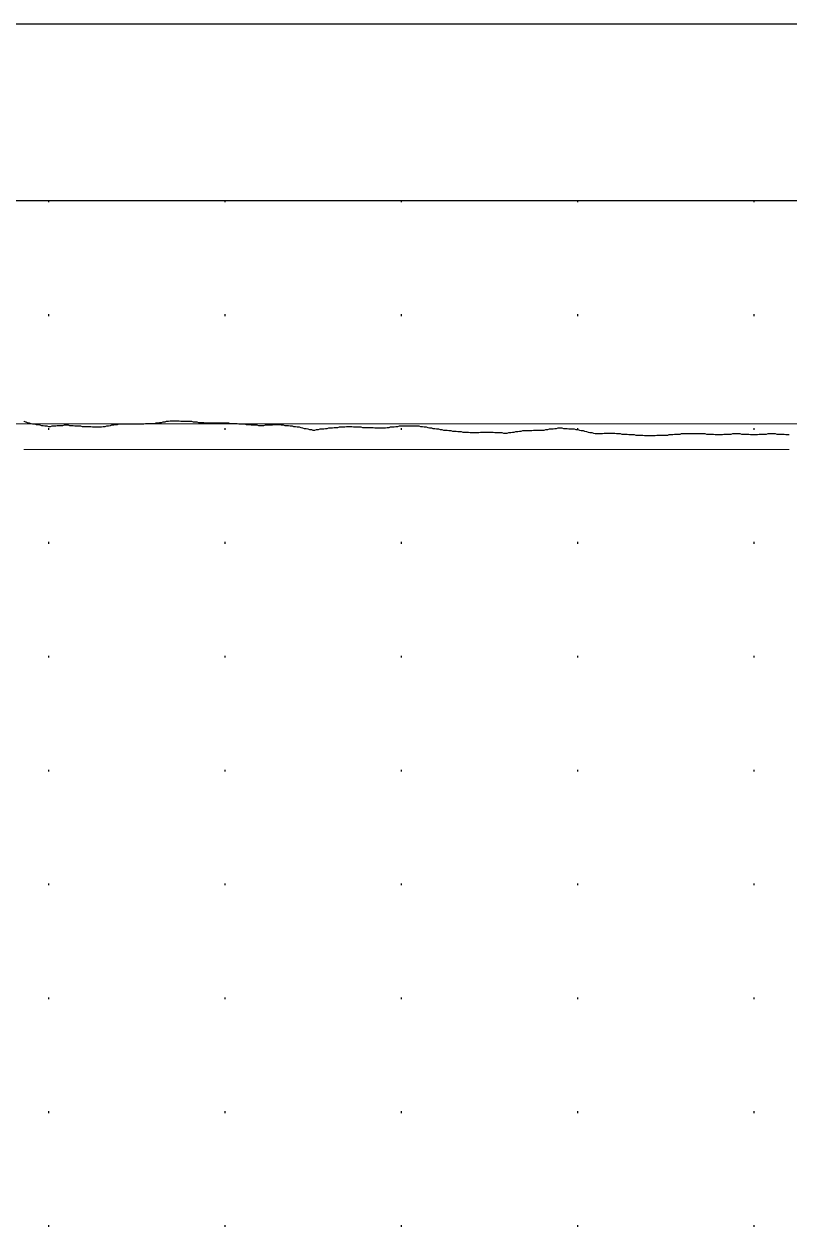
# Model space of a CAD drawing. Header units: millimetres. Extents: x -226 to 1784, y 10 to 1137.
# Drawn here: x 208.6 to 252, y 169.7 to 237.5 of the extents above; entities that cross this region are included whole.
import ezdxf

# ---------------------------------------------------------------- set-up
doc = ezdxf.new("R2010")
doc.units = ezdxf.units.MM
doc.linetypes.add('DOT', pattern=[6.35, 0, -6.35])
doc.layers.add('График_U', color=5, linetype='Continuous')
doc.layers.add('Макет', color=7, linetype='Continuous')
doc.layers.add('График_U_085', color=253, linetype='Continuous', lineweight=0)
doc.layers.add('Текст', color=7, linetype='Continuous', lineweight=0)

msp = doc.modelspace()

# ---------------------------------------------------------------- linework, layer by layer
at = {"layer": 'График_U'}
msp.add_lwpolyline([(208.603, 214.995), (208.61, 214.995), (208.703, 214.966), (208.71, 214.966), (208.803, 214.937), (208.81, 214.937), (208.903, 214.908), (208.91, 214.908), (209, 214.879), (209.003, 214.879), (209.01, 214.879), (209.103, 214.85), (209.11, 214.85), (209.203, 214.85), (209.21, 214.85), (209.303, 214.821), (209.31, 214.821), (209.403, 214.821), (209.41, 214.821), (209.503, 214.792), (209.51, 214.792), (209.603, 214.763), (209.61, 214.763), (209.703, 214.763), (209.71, 214.763), (209.803, 214.734), (209.81, 214.734), (209.903, 214.734), (209.91, 214.734), (210, 214.705), (210.003, 214.705), (210.01, 214.705), (210.103, 214.705), (210.11, 214.705), (210.203, 214.734), (210.21, 214.734), (210.303, 214.734), (210.31, 214.734), (210.403, 214.734), (210.41, 214.734), (210.503, 214.763), (210.51, 214.763), (210.603, 214.763), (210.61, 214.763), (210.703, 214.763), (210.71, 214.763), (210.803, 214.763), (210.81, 214.763), (210.903, 214.792), (210.91, 214.792), (211, 214.792), (211.003, 214.792), (211.01, 214.792), (211.103, 214.792), (211.11, 214.792), (211.203, 214.763), (211.21, 214.763), (211.303, 214.763), (211.31, 214.763), (211.403, 214.763), (211.41, 214.763), (211.503, 214.734), (211.51, 214.734), (211.603, 214.734), (211.61, 214.734), (211.703, 214.734), (211.71, 214.734), (211.803, 214.734), (211.81, 214.734), (211.903, 214.705), (211.91, 214.705), (212, 214.705), (212.003, 214.705), (212.01, 214.705), (212.103, 214.705), (212.11, 214.705), (212.203, 214.705), (212.21, 214.705), (212.303, 214.705), (212.31, 214.705), (212.403, 214.705), (212.41, 214.705), (212.503, 214.676), (212.51, 214.676), (212.603, 214.676), (212.61, 214.676), (212.703, 214.676), (212.71, 214.676), (212.803, 214.676), (212.81, 214.676), (212.903, 214.676), (212.91, 214.676), (213, 214.676), (213.003, 214.676), (213.01, 214.676), (213.103, 214.705), (213.11, 214.705), (213.203, 214.705), (213.21, 214.705), (213.303, 214.734), (213.31, 214.734), (213.403, 214.734), (213.41, 214.734), (213.503, 214.763), (213.51, 214.763), (213.603, 214.792), (213.61, 214.792), (213.703, 214.792), (213.71, 214.792), (213.803, 214.821), (213.81, 214.821), (213.903, 214.821), (213.91, 214.821), (214, 214.85), (214.003, 214.85), (214.01, 214.85), (214.103, 214.85), (214.11, 214.85), (214.203, 214.85), (214.21, 214.85), (214.303, 214.85), (214.31, 214.85), (214.403, 214.85), (214.41, 214.85), (214.503, 214.85), (214.51, 214.85), (214.603, 214.85), (214.61, 214.85), (214.703, 214.85), (214.71, 214.85), (214.803, 214.85), (214.81, 214.85), (214.903, 214.85), (214.91, 214.85), (215, 214.85), (215.003, 214.85), (215.01, 214.85), (215.103, 214.85), (215.11, 214.85), (215.203, 214.85), (215.21, 214.85), (215.303, 214.85), (215.31, 214.85), (215.403, 214.85), (215.41, 214.85), (215.503, 214.879), (215.51, 214.879), (215.603, 214.879), (215.61, 214.879), (215.703, 214.879), (215.71, 214.879), (215.803, 214.879), (215.81, 214.879), (215.903, 214.879), (215.91, 214.879), (216, 214.879), (216.003, 214.879), (216.01, 214.879), (216.103, 214.908), (216.11, 214.908), (216.203, 214.908), (216.21, 214.908), (216.303, 214.937), (216.31, 214.937), (216.403, 214.937), (216.41, 214.937), (216.503, 214.966), (216.51, 214.966), (216.603, 214.966), (216.61, 214.966), (216.703, 214.995), (216.71, 214.995), (216.803, 214.995), (216.81, 214.995), (216.903, 215.024), (216.91, 215.024), (217, 215.024), (217.003, 215.024), (217.01, 215.024), (217.103, 215.024), (217.11, 215.024), (217.203, 215.024), (217.21, 215.024), (217.303, 215.024), (217.31, 215.024), (217.403, 215.024), (217.41, 215.024), (217.503, 214.995), (217.51, 214.995), (217.603, 214.995), (217.61, 214.995), (217.703, 214.995), (217.71, 214.995), (217.803, 214.995), (217.81, 214.995), (217.903, 214.995), (217.91, 214.995), (218, 214.995), (218.003, 214.995), (218.01, 214.995), (218.103, 214.995), (218.11, 214.995), (218.203, 214.966), (218.21, 214.966), (218.303, 214.966), (218.31, 214.966), (218.403, 214.966), (218.41, 214.966), (218.503, 214.937), (218.51, 214.937), (218.603, 214.937), (218.61, 214.937), (218.703, 214.937), (218.71, 214.937), (218.803, 214.937), (218.81, 214.937), (218.903, 214.908), (218.91, 214.908), (219, 214.908), (219.003, 214.908), (219.01, 214.908), (219.103, 214.908), (219.11, 214.908), (219.203, 214.908), (219.21, 214.908), (219.303, 214.908), (219.31, 214.908), (219.403, 214.908), (219.41, 214.908), (219.503, 214.908), (219.51, 214.908), (219.603, 214.908), (219.61, 214.908), (219.703, 214.908), (219.71, 214.908), (219.803, 214.908), (219.81, 214.908), (219.903, 214.908), (219.91, 214.908), (220, 214.908), (220.003, 214.908), (220.01, 214.908), (220.103, 214.908), (220.11, 214.908), (220.203, 214.908), (220.21, 214.908), (220.303, 214.879), (220.31, 214.879), (220.403, 214.879), (220.41, 214.879), (220.503, 214.879), (220.51, 214.879), (220.603, 214.879), (220.61, 214.879), (220.703, 214.879), (220.71, 214.879), (220.803, 214.85), (220.81, 214.85), (220.903, 214.85), (220.91, 214.85), (221, 214.85), (221.003, 214.85), (221.01, 214.85), (221.103, 214.85), (221.11, 214.85), (221.203, 214.821), (221.21, 214.821), (221.303, 214.821), (221.31, 214.821), (221.403, 214.821), (221.41, 214.821), (221.503, 214.792), (221.51, 214.792), (221.603, 214.792), (221.61, 214.792), (221.703, 214.792), (221.71, 214.792), (221.803, 214.792), (221.81, 214.792), (221.903, 214.763), (221.91, 214.763), (222, 214.763), (222.003, 214.763), (222.01, 214.763), (222.103, 214.763), (222.11, 214.763), (222.203, 214.763), (222.21, 214.763), (222.303, 214.792), (222.31, 214.792), (222.403, 214.792), (222.41, 214.792), (222.503, 214.792), (222.51, 214.792), (222.603, 214.792), (222.61, 214.792), (222.703, 214.792), (222.71, 214.792), (222.803, 214.821), (222.81, 214.821), (222.903, 214.821), (222.91, 214.821), (223, 214.821), (223.003, 214.821), (223.01, 214.821), (223.103, 214.821), (223.11, 214.821), (223.203, 214.792), (223.21, 214.792), (223.303, 214.792), (223.31, 214.792), (223.403, 214.763), (223.41, 214.763), (223.503, 214.763), (223.51, 214.763), (223.603, 214.763), (223.61, 214.763), (223.703, 214.734), (223.71, 214.734), (223.803, 214.734), (223.81, 214.734), (223.903, 214.705), (223.91, 214.705), (224, 214.705), (224.003, 214.705), (224.01, 214.705), (224.103, 214.676), (224.11, 214.676), (224.203, 214.676), (224.21, 214.676), (224.303, 214.647), (224.31, 214.647), (224.403, 214.618), (224.41, 214.618), (224.503, 214.589), (224.51, 214.589), (224.603, 214.589), (224.61, 214.589), (224.703, 214.56), (224.71, 214.56), (224.803, 214.531), (224.81, 214.531), (224.903, 214.531), (224.91, 214.531), (225, 214.502), (225.003, 214.502), (225.01, 214.502), (225.103, 214.502), (225.11, 214.502), (225.203, 214.531), (225.21, 214.531), (225.303, 214.531), (225.31, 214.531), (225.403, 214.56), (225.41, 214.56), (225.503, 214.56), (225.51, 214.56), (225.603, 214.56), (225.61, 214.56), (225.703, 214.589), (225.71, 214.589), (225.803, 214.589), (225.81, 214.589), (225.903, 214.618), (225.91, 214.618), (226, 214.618), (226.003, 214.618), (226.01, 214.618), (226.103, 214.618), (226.11, 214.618), (226.203, 214.647), (226.21, 214.647), (226.303, 214.647), (226.31, 214.647), (226.403, 214.647), (226.41, 214.647), (226.503, 214.676), (226.51, 214.676), (226.603, 214.676), (226.61, 214.676), (226.703, 214.676), (226.71, 214.676), (226.803, 214.676), (226.81, 214.676), (226.903, 214.705), (226.91, 214.705), (227, 214.705), (227.003, 214.705), (227.01, 214.705), (227.103, 214.705), (227.11, 214.705), (227.203, 214.705), (227.21, 214.705), (227.303, 214.676), (227.31, 214.676), (227.403, 214.676), (227.41, 214.676), (227.503, 214.676), (227.51, 214.676), (227.603, 214.676), (227.61, 214.676), (227.703, 214.676), (227.71, 214.676), (227.803, 214.647), (227.81, 214.647), (227.903, 214.647), (227.91, 214.647), (228, 214.647), (228.003, 214.647), (228.01, 214.647), (228.103, 214.647), (228.11, 214.647), (228.203, 214.647), (228.21, 214.647), (228.303, 214.647), (228.31, 214.647), (228.403, 214.647), (228.41, 214.647), (228.503, 214.618), (228.51, 214.618), (228.603, 214.618), (228.61, 214.618), (228.703, 214.618), (228.71, 214.618), (228.803, 214.618), (228.81, 214.618), (228.903, 214.618), (228.91, 214.618), (229, 214.618), (229.003, 214.618), (229.01, 214.618), (229.103, 214.618), (229.11, 214.618), (229.203, 214.647), (229.21, 214.647), (229.303, 214.647), (229.31, 214.647), (229.403, 214.676), (229.41, 214.676), (229.503, 214.676), (229.51, 214.676), (229.603, 214.676), (229.61, 214.676), (229.703, 214.705), (229.71, 214.705), (229.803, 214.705), (229.81, 214.705), (229.903, 214.734), (229.91, 214.734), (230, 214.734), (230.003, 214.734), (230.01, 214.734), (230.103, 214.734), (230.11, 214.734), (230.203, 214.734), (230.21, 214.734), (230.303, 214.734), (230.31, 214.734), (230.403, 214.734), (230.41, 214.734), (230.503, 214.734), (230.51, 214.734), (230.603, 214.734), (230.61, 214.734), (230.703, 214.734), (230.71, 214.734), (230.803, 214.734), (230.81, 214.734), (230.903, 214.734), (230.91, 214.734), (231, 214.734), (231.003, 214.734), (231.01, 214.734), (231.103, 214.705), (231.11, 214.705), (231.203, 214.705), (231.21, 214.705), (231.303, 214.676), (231.31, 214.676), (231.403, 214.676), (231.41, 214.676), (231.503, 214.647), (231.51, 214.647), (231.603, 214.618), (231.61, 214.618), (231.703, 214.618), (231.71, 214.618), (231.803, 214.589), (231.81, 214.589), (231.903, 214.589), (231.91, 214.589), (232, 214.56), (232.003, 214.56), (232.01, 214.56), (232.103, 214.56), (232.11, 214.56), (232.203, 214.531), (232.21, 214.531), (232.303, 214.531), (232.31, 214.531), (232.403, 214.502), (232.41, 214.502), (232.503, 214.502), (232.51, 214.502), (232.603, 214.502), (232.61, 214.502), (232.703, 214.473), (232.71, 214.473), (232.803, 214.473), (232.81, 214.473), (232.903, 214.444), (232.91, 214.444), (233, 214.444), (233.003, 214.444), (233.01, 214.444), (233.103, 214.444), (233.11, 214.444), (233.203, 214.415), (233.21, 214.415), (233.303, 214.415), (233.31, 214.415), (233.403, 214.415), (233.41, 214.415), (233.503, 214.386), (233.51, 214.386), (233.603, 214.386), (233.61, 214.386), (233.703, 214.386), (233.71, 214.386), (233.803, 214.386), (233.81, 214.386), (233.903, 214.357), (233.91, 214.357), (234, 214.357), (234.003, 214.357), (234.01, 214.357), (234.103, 214.357), (234.11, 214.357), (234.203, 214.357), (234.21, 214.357), (234.303, 214.357), (234.31, 214.357), (234.403, 214.357), (234.41, 214.357), (234.503, 214.386), (234.51, 214.386), (234.603, 214.386), (234.61, 214.386), (234.703, 214.386), (234.71, 214.386), (234.803, 214.386), (234.81, 214.386), (234.903, 214.386), (234.91, 214.386), (235, 214.386), (235.003, 214.386), (235.01, 214.386), (235.103, 214.386), (235.11, 214.386), (235.203, 214.386), (235.21, 214.386), (235.303, 214.357), (235.31, 214.357), (235.403, 214.357), (235.41, 214.357), (235.503, 214.357), (235.51, 214.357), (235.603, 214.357), (235.61, 214.357), (235.703, 214.357), (235.71, 214.357), (235.803, 214.328), (235.81, 214.328), (235.903, 214.328), (235.91, 214.328), (236, 214.328), (236.003, 214.328), (236.01, 214.328), (236.103, 214.357), (236.11, 214.357), (236.203, 214.357), (236.21, 214.357), (236.303, 214.386), (236.31, 214.386), (236.403, 214.386), (236.41, 214.386), (236.503, 214.415), (236.51, 214.415), (236.603, 214.415), (236.61, 214.415), (236.703, 214.444), (236.71, 214.444), (236.803, 214.444), (236.81, 214.444), (236.903, 214.473), (236.91, 214.473), (237, 214.473), (237.003, 214.473), (237.01, 214.473), (237.103, 214.473), (237.11, 214.473), (237.203, 214.473), (237.21, 214.473), (237.303, 214.473), (237.31, 214.473), (237.403, 214.473), (237.41, 214.473), (237.503, 214.502), (237.51, 214.502), (237.603, 214.502), (237.61, 214.502), (237.703, 214.502), (237.71, 214.502), (237.803, 214.502), (237.81, 214.502), (237.903, 214.502), (237.91, 214.502), (238, 214.502), (238.003, 214.502), (238.01, 214.502), (238.103, 214.502), (238.11, 214.502), (238.203, 214.531), (238.21, 214.531), (238.303, 214.531), (238.31, 214.531), (238.403, 214.56), (238.41, 214.56), (238.503, 214.56), (238.51, 214.56), (238.603, 214.56), (238.61, 214.56), (238.703, 214.589), (238.71, 214.589), (238.803, 214.589), (238.81, 214.589), (238.903, 214.618), (238.91, 214.618), (239, 214.618), (239.003, 214.618), (239.01, 214.618), (239.103, 214.618), (239.11, 214.618), (239.203, 214.589), (239.21, 214.589), (239.303, 214.589), (239.31, 214.589), (239.403, 214.589), (239.41, 214.589), (239.503, 214.56), (239.51, 214.56), (239.603, 214.56), (239.61, 214.56), (239.703, 214.56), (239.71, 214.56), (239.803, 214.56), (239.81, 214.56), (239.903, 214.531), (239.91, 214.531), (240, 214.531), (240.003, 214.531), (240.01, 214.531), (240.103, 214.502), (240.11, 214.502), (240.203, 214.473), (240.21, 214.473), (240.303, 214.473), (240.31, 214.473), (240.403, 214.444), (240.41, 214.444), (240.503, 214.415), (240.51, 214.415), (240.603, 214.386), (240.61, 214.386), (240.703, 214.357), (240.71, 214.357), (240.803, 214.357), (240.81, 214.357), (240.903, 214.328), (240.91, 214.328), (241, 214.299), (241.003, 214.299), (241.01, 214.299), (241.103, 214.299), (241.11, 214.299), (241.203, 214.299), (241.21, 214.299), (241.303, 214.299), (241.31, 214.299), (241.403, 214.299), (241.41, 214.299), (241.503, 214.328), (241.51, 214.328), (241.603, 214.328), (241.61, 214.328), (241.703, 214.328), (241.71, 214.328), (241.803, 214.328), (241.81, 214.328), (241.903, 214.328), (241.91, 214.328), (242, 214.328), (242.003, 214.328), (242.01, 214.328), (242.103, 214.328), (242.11, 214.328), (242.203, 214.299), (242.21, 214.299), (242.303, 214.299), (242.31, 214.299), (242.403, 214.299), (242.41, 214.299), (242.503, 214.27), (242.51, 214.27), (242.603, 214.27), (242.61, 214.27), (242.703, 214.27), (242.71, 214.27), (242.803, 214.27), (242.81, 214.27), (242.903, 214.241), (242.91, 214.241), (243, 214.241), (243.003, 214.241), (243.01, 214.241), (243.103, 214.241), (243.11, 214.241), (243.203, 214.241), (243.21, 214.241), (243.303, 214.212), (243.31, 214.212), (243.403, 214.212), (243.41, 214.212), (243.503, 214.212), (243.51, 214.212), (243.603, 214.212), (243.61, 214.212), (243.703, 214.212), (243.71, 214.212), (243.803, 214.183), (243.81, 214.183), (243.903, 214.183), (243.91, 214.183), (244, 214.183), (244.003, 214.183), (244.01, 214.183), (244.103, 214.183), (244.11, 214.183), (244.203, 214.183), (244.21, 214.183), (244.303, 214.183), (244.31, 214.183), (244.403, 214.183), (244.41, 214.183), (244.503, 214.212), (244.51, 214.212), (244.603, 214.212), (244.61, 214.212), (244.703, 214.212), (244.71, 214.212), (244.803, 214.212), (244.81, 214.212), (244.903, 214.212), (244.91, 214.212), (245, 214.212), (245.003, 214.212), (245.01, 214.212), (245.103, 214.212), (245.11, 214.212), (245.203, 214.241), (245.21, 214.241), (245.303, 214.241), (245.31, 214.241), (245.403, 214.241), (245.41, 214.241), (245.503, 214.27), (245.51, 214.27), (245.603, 214.27), (245.61, 214.27), (245.703, 214.27), (245.71, 214.27), (245.803, 214.27), (245.81, 214.27), (245.903, 214.299), (245.91, 214.299), (246, 214.299), (246.003, 214.299), (246.01, 214.299), (246.103, 214.299), (246.11, 214.299), (246.203, 214.299), (246.21, 214.299), (246.303, 214.299), (246.31, 214.299), (246.403, 214.299), (246.41, 214.299), (246.503, 214.299), (246.51, 214.299), (246.603, 214.299), (246.61, 214.299), (246.703, 214.299), (246.71, 214.299), (246.803, 214.299), (246.81, 214.299), (246.903, 214.299), (246.91, 214.299), (247, 214.299), (247.003, 214.299), (247.01, 214.299), (247.103, 214.299), (247.11, 214.299), (247.203, 214.299), (247.21, 214.299), (247.303, 214.27), (247.31, 214.27), (247.403, 214.27), (247.41, 214.27), (247.503, 214.27), (247.51, 214.27), (247.603, 214.27), (247.61, 214.27), (247.703, 214.27), (247.71, 214.27), (247.803, 214.241), (247.81, 214.241), (247.903, 214.241), (247.91, 214.241), (248, 214.241), (248.003, 214.241), (248.01, 214.241), (248.103, 214.241), (248.11, 214.241), (248.203, 214.241), (248.21, 214.241), (248.303, 214.27), (248.31, 214.27), (248.403, 214.27), (248.41, 214.27), (248.503, 214.27), (248.51, 214.27), (248.603, 214.27), (248.61, 214.27), (248.703, 214.27), (248.71, 214.27), (248.803, 214.299), (248.81, 214.299), (248.903, 214.299), (248.91, 214.299), (249, 214.299), (249.003, 214.299), (249.01, 214.299), (249.103, 214.299), (249.11, 214.299), (249.203, 214.299), (249.21, 214.299), (249.303, 214.27), (249.31, 214.27), (249.403, 214.27), (249.41, 214.27), (249.503, 214.27), (249.51, 214.27), (249.603, 214.27), (249.61, 214.27), (249.703, 214.27), (249.71, 214.27), (249.803, 214.241), (249.81, 214.241), (249.903, 214.241), (249.91, 214.241), (250, 214.241), (250.003, 214.241), (250.01, 214.241), (250.103, 214.241), (250.11, 214.241), (250.203, 214.241), (250.21, 214.241), (250.303, 214.27), (250.31, 214.27), (250.403, 214.27), (250.41, 214.27), (250.503, 214.27), (250.51, 214.27), (250.603, 214.27), (250.61, 214.27), (250.703, 214.27), (250.71, 214.27), (250.803, 214.299), (250.81, 214.299), (250.903, 214.299), (250.91, 214.299), (251, 214.299), (251.003, 214.299), (251.01, 214.299), (251.103, 214.299), (251.11, 214.299), (251.203, 214.299), (251.21, 214.299), (251.303, 214.27), (251.31, 214.27), (251.403, 214.27), (251.41, 214.27), (251.503, 214.27), (251.51, 214.27), (251.603, 214.27), (251.61, 214.27), (251.703, 214.27), (251.71, 214.27), (251.803, 214.241), (251.81, 214.241), (251.903, 214.241), (251.91, 214.241), (252, 214.241)], dxfattribs=at)
at = {"layer": 'График_U_085'}
msp.add_lwpolyline([(90, 214.85), (390, 214.85)], dxfattribs=at)
at = {"layer": 'Макет', "lineweight": -2}
for p, q in [((20, 237.507), (390, 237.507)), ((30, 227.507), (390, 227.507)), ((90, 227.507), (390, 227.507))]:
    msp.add_line(p, q, dxfattribs=at)
at = {"layer": 'Макет', "linetype": 'DOT', "lineweight": -2}
for p, q in [((210, 227.508), (210, 60.507)), ((220, 227.508), (220, 60.507)), ((230, 227.508), (230, 60.507)), ((240, 227.508), (240, 60.507)), ((250, 227.508), (250, 60.507))]:
    msp.add_line(p, q, dxfattribs=at)
at = {"layer": 'Текст'}
msp.add_lwpolyline([(208.603, 213.4), (208.61, 213.4), (208.703, 213.4), (208.71, 213.4), (208.803, 213.4), (208.81, 213.4), (208.903, 213.4), (208.91, 213.4), (209, 213.4), (209.003, 213.4), (209.01, 213.4), (209.103, 213.4), (209.11, 213.4), (209.203, 213.4), (209.21, 213.4), (209.303, 213.4), (209.31, 213.4), (209.403, 213.4), (209.41, 213.4), (209.503, 213.4), (209.51, 213.4), (209.603, 213.4), (209.61, 213.4), (209.703, 213.4), (209.71, 213.4), (209.803, 213.4), (209.81, 213.4), (209.903, 213.4), (209.91, 213.4), (210, 213.4), (210.003, 213.4), (210.01, 213.4), (210.103, 213.4), (210.11, 213.4), (210.203, 213.4), (210.21, 213.4), (210.303, 213.4), (210.31, 213.4), (210.403, 213.4), (210.41, 213.4), (210.503, 213.4), (210.51, 213.4), (210.603, 213.4), (210.61, 213.4), (210.703, 213.4), (210.71, 213.4), (210.803, 213.4), (210.81, 213.4), (210.903, 213.4), (210.91, 213.4), (211, 213.4), (211.003, 213.4), (211.01, 213.4), (211.103, 213.4), (211.11, 213.4), (211.203, 213.4), (211.21, 213.4), (211.303, 213.4), (211.31, 213.4), (211.403, 213.4), (211.41, 213.4), (211.503, 213.4), (211.51, 213.4), (211.603, 213.4), (211.61, 213.4), (211.703, 213.4), (211.71, 213.4), (211.803, 213.4), (211.81, 213.4), (211.903, 213.4), (211.91, 213.4), (212, 213.4), (212.003, 213.4), (212.01, 213.4), (212.103, 213.4), (212.11, 213.4), (212.203, 213.4), (212.21, 213.4), (212.303, 213.4), (212.31, 213.4), (212.403, 213.4), (212.41, 213.4), (212.503, 213.4), (212.51, 213.4), (212.603, 213.4), (212.61, 213.4), (212.703, 213.4), (212.71, 213.4), (212.803, 213.4), (212.81, 213.4), (212.903, 213.4), (212.91, 213.4), (213, 213.4), (213.003, 213.4), (213.01, 213.4), (213.103, 213.4), (213.11, 213.4), (213.203, 213.4), (213.21, 213.4), (213.303, 213.4), (213.31, 213.4), (213.403, 213.4), (213.41, 213.4), (213.503, 213.4), (213.51, 213.4), (213.603, 213.4), (213.61, 213.4), (213.703, 213.4), (213.71, 213.4), (213.803, 213.4), (213.81, 213.4), (213.903, 213.4), (213.91, 213.4), (214, 213.4), (214.003, 213.4), (214.01, 213.4), (214.103, 213.4), (214.11, 213.4), (214.203, 213.4), (214.21, 213.4), (214.303, 213.4), (214.31, 213.4), (214.403, 213.4), (214.41, 213.4), (214.503, 213.4), (214.51, 213.4), (214.603, 213.4), (214.61, 213.4), (214.703, 213.4), (214.71, 213.4), (214.803, 213.4), (214.81, 213.4), (214.903, 213.4), (214.91, 213.4), (215, 213.4), (215.003, 213.4), (215.01, 213.4), (215.103, 213.4), (215.11, 213.4), (215.203, 213.4), (215.21, 213.4), (215.303, 213.4), (215.31, 213.4), (215.403, 213.4), (215.41, 213.4), (215.503, 213.4), (215.51, 213.4), (215.603, 213.4), (215.61, 213.4), (215.703, 213.4), (215.71, 213.4), (215.803, 213.4), (215.81, 213.4), (215.903, 213.4), (215.91, 213.4), (216, 213.4), (216.003, 213.4), (216.01, 213.4), (216.103, 213.4), (216.11, 213.4), (216.203, 213.4), (216.21, 213.4), (216.303, 213.4), (216.31, 213.4), (216.403, 213.4), (216.41, 213.4), (216.503, 213.4), (216.51, 213.4), (216.603, 213.4), (216.61, 213.4), (216.703, 213.4), (216.71, 213.4), (216.803, 213.4), (216.81, 213.4), (216.903, 213.4), (216.91, 213.4), (217, 213.4), (217.003, 213.4), (217.01, 213.4), (217.103, 213.4), (217.11, 213.4), (217.203, 213.4), (217.21, 213.4), (217.303, 213.4), (217.31, 213.4), (217.403, 213.4), (217.41, 213.4), (217.503, 213.4), (217.51, 213.4), (217.603, 213.4), (217.61, 213.4), (217.703, 213.4), (217.71, 213.4), (217.803, 213.4), (217.81, 213.4), (217.903, 213.4), (217.91, 213.4), (218, 213.4), (218.003, 213.4), (218.01, 213.4), (218.103, 213.4), (218.11, 213.4), (218.203, 213.4), (218.21, 213.4), (218.303, 213.4), (218.31, 213.4), (218.403, 213.4), (218.41, 213.4), (218.503, 213.4), (218.51, 213.4), (218.603, 213.4), (218.61, 213.4), (218.703, 213.4), (218.71, 213.4), (218.803, 213.4), (218.81, 213.4), (218.903, 213.4), (218.91, 213.4), (219, 213.4), (219.003, 213.4), (219.01, 213.4), (219.103, 213.4), (219.11, 213.4), (219.203, 213.4), (219.21, 213.4), (219.303, 213.4), (219.31, 213.4), (219.403, 213.4), (219.41, 213.4), (219.503, 213.4), (219.51, 213.4), (219.603, 213.4), (219.61, 213.4), (219.703, 213.4), (219.71, 213.4), (219.803, 213.4), (219.81, 213.4), (219.903, 213.4), (219.91, 213.4), (220, 213.4), (220.003, 213.4), (220.01, 213.4), (220.103, 213.4), (220.11, 213.4), (220.203, 213.4), (220.21, 213.4), (220.303, 213.4), (220.31, 213.4), (220.403, 213.4), (220.41, 213.4), (220.503, 213.4), (220.51, 213.4), (220.603, 213.4), (220.61, 213.4), (220.703, 213.4), (220.71, 213.4), (220.803, 213.4), (220.81, 213.4), (220.903, 213.4), (220.91, 213.4), (221, 213.4), (221.003, 213.4), (221.01, 213.4), (221.103, 213.4), (221.11, 213.4), (221.203, 213.4), (221.21, 213.4), (221.303, 213.4), (221.31, 213.4), (221.403, 213.4), (221.41, 213.4), (221.503, 213.4), (221.51, 213.4), (221.603, 213.4), (221.61, 213.4), (221.703, 213.4), (221.71, 213.4), (221.803, 213.4), (221.81, 213.4), (221.903, 213.4), (221.91, 213.4), (222, 213.4), (222.003, 213.4), (222.01, 213.4), (222.103, 213.4), (222.11, 213.4), (222.203, 213.4), (222.21, 213.4), (222.303, 213.4), (222.31, 213.4), (222.403, 213.4), (222.41, 213.4), (222.503, 213.4), (222.51, 213.4), (222.603, 213.4), (222.61, 213.4), (222.703, 213.4), (222.71, 213.4), (222.803, 213.4), (222.81, 213.4), (222.903, 213.4), (222.91, 213.4), (223, 213.4), (223.003, 213.4), (223.01, 213.4), (223.103, 213.4), (223.11, 213.4), (223.203, 213.4), (223.21, 213.4), (223.303, 213.4), (223.31, 213.4), (223.403, 213.4), (223.41, 213.4), (223.503, 213.4), (223.51, 213.4), (223.603, 213.4), (223.61, 213.4), (223.703, 213.4), (223.71, 213.4), (223.803, 213.4), (223.81, 213.4), (223.903, 213.4), (223.91, 213.4), (224, 213.4), (224.003, 213.4), (224.01, 213.4), (224.103, 213.4), (224.11, 213.4), (224.203, 213.4), (224.21, 213.4), (224.303, 213.4), (224.31, 213.4), (224.403, 213.4), (224.41, 213.4), (224.503, 213.4), (224.51, 213.4), (224.603, 213.4), (224.61, 213.4), (224.703, 213.4), (224.71, 213.4), (224.803, 213.4), (224.81, 213.4), (224.903, 213.4), (224.91, 213.4), (225, 213.4), (225.003, 213.4), (225.01, 213.4), (225.103, 213.4), (225.11, 213.4), (225.203, 213.4), (225.21, 213.4), (225.303, 213.4), (225.31, 213.4), (225.403, 213.4), (225.41, 213.4), (225.503, 213.4), (225.51, 213.4), (225.603, 213.4), (225.61, 213.4), (225.703, 213.4), (225.71, 213.4), (225.803, 213.4), (225.81, 213.4), (225.903, 213.4), (225.91, 213.4), (226, 213.4), (226.003, 213.4), (226.01, 213.4), (226.103, 213.4), (226.11, 213.4), (226.203, 213.4), (226.21, 213.4), (226.303, 213.4), (226.31, 213.4), (226.403, 213.4), (226.41, 213.4), (226.503, 213.4), (226.51, 213.4), (226.603, 213.4), (226.61, 213.4), (226.703, 213.4), (226.71, 213.4), (226.803, 213.4), (226.81, 213.4), (226.903, 213.4), (226.91, 213.4), (227, 213.4), (227.003, 213.4), (227.01, 213.4), (227.103, 213.4), (227.11, 213.4), (227.203, 213.4), (227.21, 213.4), (227.303, 213.4), (227.31, 213.4), (227.403, 213.4), (227.41, 213.4), (227.503, 213.4), (227.51, 213.4), (227.603, 213.4), (227.61, 213.4), (227.703, 213.4), (227.71, 213.4), (227.803, 213.4), (227.81, 213.4), (227.903, 213.4), (227.91, 213.4), (228, 213.4), (228.003, 213.4), (228.01, 213.4), (228.103, 213.4), (228.11, 213.4), (228.203, 213.4), (228.21, 213.4), (228.303, 213.4), (228.31, 213.4), (228.403, 213.4), (228.41, 213.4), (228.503, 213.4), (228.51, 213.4), (228.603, 213.4), (228.61, 213.4), (228.703, 213.4), (228.71, 213.4), (228.803, 213.4), (228.81, 213.4), (228.903, 213.4), (228.91, 213.4), (229, 213.4), (229.003, 213.4), (229.01, 213.4), (229.103, 213.4), (229.11, 213.4), (229.203, 213.4), (229.21, 213.4), (229.303, 213.4), (229.31, 213.4), (229.403, 213.4), (229.41, 213.4), (229.503, 213.4), (229.51, 213.4), (229.603, 213.4), (229.61, 213.4), (229.703, 213.4), (229.71, 213.4), (229.803, 213.4), (229.81, 213.4), (229.903, 213.4), (229.91, 213.4), (230, 213.4), (230.003, 213.4), (230.01, 213.4), (230.103, 213.4), (230.11, 213.4), (230.203, 213.4), (230.21, 213.4), (230.303, 213.4), (230.31, 213.4), (230.403, 213.4), (230.41, 213.4), (230.503, 213.4), (230.51, 213.4), (230.603, 213.4), (230.61, 213.4), (230.703, 213.4), (230.71, 213.4), (230.803, 213.4), (230.81, 213.4), (230.903, 213.4), (230.91, 213.4), (231, 213.4), (231.003, 213.4), (231.01, 213.4), (231.103, 213.4), (231.11, 213.4), (231.203, 213.4), (231.21, 213.4), (231.303, 213.4), (231.31, 213.4), (231.403, 213.4), (231.41, 213.4), (231.503, 213.4), (231.51, 213.4), (231.603, 213.4), (231.61, 213.4), (231.703, 213.4), (231.71, 213.4), (231.803, 213.4), (231.81, 213.4), (231.903, 213.4), (231.91, 213.4), (232, 213.4), (232.003, 213.4), (232.01, 213.4), (232.103, 213.4), (232.11, 213.4), (232.203, 213.4), (232.21, 213.4), (232.303, 213.4), (232.31, 213.4), (232.403, 213.4), (232.41, 213.4), (232.503, 213.4), (232.51, 213.4), (232.603, 213.4), (232.61, 213.4), (232.703, 213.4), (232.71, 213.4), (232.803, 213.4), (232.81, 213.4), (232.903, 213.4), (232.91, 213.4), (233, 213.4), (233.003, 213.4), (233.01, 213.4), (233.103, 213.4), (233.11, 213.4), (233.203, 213.4), (233.21, 213.4), (233.303, 213.4), (233.31, 213.4), (233.403, 213.4), (233.41, 213.4), (233.503, 213.4), (233.51, 213.4), (233.603, 213.4), (233.61, 213.4), (233.703, 213.4), (233.71, 213.4), (233.803, 213.4), (233.81, 213.4), (233.903, 213.4), (233.91, 213.4), (234, 213.4), (234.003, 213.4), (234.01, 213.4), (234.103, 213.4), (234.11, 213.4), (234.203, 213.4), (234.21, 213.4), (234.303, 213.4), (234.31, 213.4), (234.403, 213.4), (234.41, 213.4), (234.503, 213.4), (234.51, 213.4), (234.603, 213.4), (234.61, 213.4), (234.703, 213.4), (234.71, 213.4), (234.803, 213.4), (234.81, 213.4), (234.903, 213.4), (234.91, 213.4), (235, 213.4), (235.003, 213.4), (235.01, 213.4), (235.103, 213.4), (235.11, 213.4), (235.203, 213.4), (235.21, 213.4), (235.303, 213.4), (235.31, 213.4), (235.403, 213.4), (235.41, 213.4), (235.503, 213.4), (235.51, 213.4), (235.603, 213.4), (235.61, 213.4), (235.703, 213.4), (235.71, 213.4), (235.803, 213.4), (235.81, 213.4), (235.903, 213.4), (235.91, 213.4), (236, 213.4), (236.003, 213.4), (236.01, 213.4), (236.103, 213.4), (236.11, 213.4), (236.203, 213.4), (236.21, 213.4), (236.303, 213.4), (236.31, 213.4), (236.403, 213.4), (236.41, 213.4), (236.503, 213.4), (236.51, 213.4), (236.603, 213.4), (236.61, 213.4), (236.703, 213.4), (236.71, 213.4), (236.803, 213.4), (236.81, 213.4), (236.903, 213.4), (236.91, 213.4), (237, 213.4), (237.003, 213.4), (237.01, 213.4), (237.103, 213.4), (237.11, 213.4), (237.203, 213.4), (237.21, 213.4), (237.303, 213.4), (237.31, 213.4), (237.403, 213.4), (237.41, 213.4), (237.503, 213.4), (237.51, 213.4), (237.603, 213.4), (237.61, 213.4), (237.703, 213.4), (237.71, 213.4), (237.803, 213.4), (237.81, 213.4), (237.903, 213.4), (237.91, 213.4), (238, 213.4), (238.003, 213.4), (238.01, 213.4), (238.103, 213.4), (238.11, 213.4), (238.203, 213.4), (238.21, 213.4), (238.303, 213.4), (238.31, 213.4), (238.403, 213.4), (238.41, 213.4), (238.503, 213.4), (238.51, 213.4), (238.603, 213.4), (238.61, 213.4), (238.703, 213.4), (238.71, 213.4), (238.803, 213.4), (238.81, 213.4), (238.903, 213.4), (238.91, 213.4), (239, 213.4), (239.003, 213.4), (239.01, 213.4), (239.103, 213.4), (239.11, 213.4), (239.203, 213.4), (239.21, 213.4), (239.303, 213.4), (239.31, 213.4), (239.403, 213.4), (239.41, 213.4), (239.503, 213.4), (239.51, 213.4), (239.603, 213.4), (239.61, 213.4), (239.703, 213.4), (239.71, 213.4), (239.803, 213.4), (239.81, 213.4), (239.903, 213.4), (239.91, 213.4), (240, 213.4), (240.003, 213.4), (240.01, 213.4), (240.103, 213.4), (240.11, 213.4), (240.203, 213.4), (240.21, 213.4), (240.303, 213.4), (240.31, 213.4), (240.403, 213.4), (240.41, 213.4), (240.503, 213.4), (240.51, 213.4), (240.603, 213.4), (240.61, 213.4), (240.703, 213.4), (240.71, 213.4), (240.803, 213.4), (240.81, 213.4), (240.903, 213.4), (240.91, 213.4), (241, 213.4), (241.003, 213.4), (241.01, 213.4), (241.103, 213.4), (241.11, 213.4), (241.203, 213.4), (241.21, 213.4), (241.303, 213.4), (241.31, 213.4), (241.403, 213.4), (241.41, 213.4), (241.503, 213.4), (241.51, 213.4), (241.603, 213.4), (241.61, 213.4), (241.703, 213.4), (241.71, 213.4), (241.803, 213.4), (241.81, 213.4), (241.903, 213.4), (241.91, 213.4), (242, 213.4), (242.003, 213.4), (242.01, 213.4), (242.103, 213.4), (242.11, 213.4), (242.203, 213.4), (242.21, 213.4), (242.303, 213.4), (242.31, 213.4), (242.403, 213.4), (242.41, 213.4), (242.503, 213.4), (242.51, 213.4), (242.603, 213.4), (242.61, 213.4), (242.703, 213.4), (242.71, 213.4), (242.803, 213.4), (242.81, 213.4), (242.903, 213.4), (242.91, 213.4), (243, 213.4), (243.003, 213.4), (243.01, 213.4), (243.103, 213.4), (243.11, 213.4), (243.203, 213.4), (243.21, 213.4), (243.303, 213.4), (243.31, 213.4), (243.403, 213.4), (243.41, 213.4), (243.503, 213.4), (243.51, 213.4), (243.603, 213.4), (243.61, 213.4), (243.703, 213.4), (243.71, 213.4), (243.803, 213.4), (243.81, 213.4), (243.903, 213.4), (243.91, 213.4), (244, 213.4), (244.003, 213.4), (244.01, 213.4), (244.103, 213.4), (244.11, 213.4), (244.203, 213.4), (244.21, 213.4), (244.303, 213.4), (244.31, 213.4), (244.403, 213.4), (244.41, 213.4), (244.503, 213.4), (244.51, 213.4), (244.603, 213.4), (244.61, 213.4), (244.703, 213.4), (244.71, 213.4), (244.803, 213.4), (244.81, 213.4), (244.903, 213.4), (244.91, 213.4), (245, 213.4), (245.003, 213.4), (245.01, 213.4), (245.103, 213.4), (245.11, 213.4), (245.203, 213.4), (245.21, 213.4), (245.303, 213.4), (245.31, 213.4), (245.403, 213.4), (245.41, 213.4), (245.503, 213.4), (245.51, 213.4), (245.603, 213.4), (245.61, 213.4), (245.703, 213.4), (245.71, 213.4), (245.803, 213.4), (245.81, 213.4), (245.903, 213.4), (245.91, 213.4), (246, 213.4), (246.003, 213.4), (246.01, 213.4), (246.103, 213.4), (246.11, 213.4), (246.203, 213.4), (246.21, 213.4), (246.303, 213.4), (246.31, 213.4), (246.403, 213.4), (246.41, 213.4), (246.503, 213.4), (246.51, 213.4), (246.603, 213.4), (246.61, 213.4), (246.703, 213.4), (246.71, 213.4), (246.803, 213.4), (246.81, 213.4), (246.903, 213.4), (246.91, 213.4), (247, 213.4), (247.003, 213.4), (247.01, 213.4), (247.103, 213.4), (247.11, 213.4), (247.203, 213.4), (247.21, 213.4), (247.303, 213.4), (247.31, 213.4), (247.403, 213.4), (247.41, 213.4), (247.503, 213.4), (247.51, 213.4), (247.603, 213.4), (247.61, 213.4), (247.703, 213.4), (247.71, 213.4), (247.803, 213.4), (247.81, 213.4), (247.903, 213.4), (247.91, 213.4), (248, 213.4), (248.003, 213.4), (248.01, 213.4), (248.103, 213.4), (248.11, 213.4), (248.203, 213.4), (248.21, 213.4), (248.303, 213.4), (248.31, 213.4), (248.403, 213.4), (248.41, 213.4), (248.503, 213.4), (248.51, 213.4), (248.603, 213.4), (248.61, 213.4), (248.703, 213.4), (248.71, 213.4), (248.803, 213.4), (248.81, 213.4), (248.903, 213.4), (248.91, 213.4), (249, 213.4), (249.003, 213.4), (249.01, 213.4), (249.103, 213.4), (249.11, 213.4), (249.203, 213.4), (249.21, 213.4), (249.303, 213.4), (249.31, 213.4), (249.403, 213.4), (249.41, 213.4), (249.503, 213.4), (249.51, 213.4), (249.603, 213.4), (249.61, 213.4), (249.703, 213.4), (249.71, 213.4), (249.803, 213.4), (249.81, 213.4), (249.903, 213.4), (249.91, 213.4), (250, 213.4), (250.003, 213.4), (250.01, 213.4), (250.103, 213.4), (250.11, 213.4), (250.203, 213.4), (250.21, 213.4), (250.303, 213.4), (250.31, 213.4), (250.403, 213.4), (250.41, 213.4), (250.503, 213.4), (250.51, 213.4), (250.603, 213.4), (250.61, 213.4), (250.703, 213.4), (250.71, 213.4), (250.803, 213.4), (250.81, 213.4), (250.903, 213.4), (250.91, 213.4), (251, 213.4), (251.003, 213.4), (251.01, 213.4), (251.103, 213.4), (251.11, 213.4), (251.203, 213.4), (251.21, 213.4), (251.303, 213.4), (251.31, 213.4), (251.403, 213.4), (251.41, 213.4), (251.503, 213.4), (251.51, 213.4), (251.603, 213.4), (251.61, 213.4), (251.703, 213.4), (251.71, 213.4), (251.803, 213.4), (251.81, 213.4), (251.903, 213.4), (251.91, 213.4), (252, 213.4)], dxfattribs=at)

doc.saveas('drawing.dxf')
